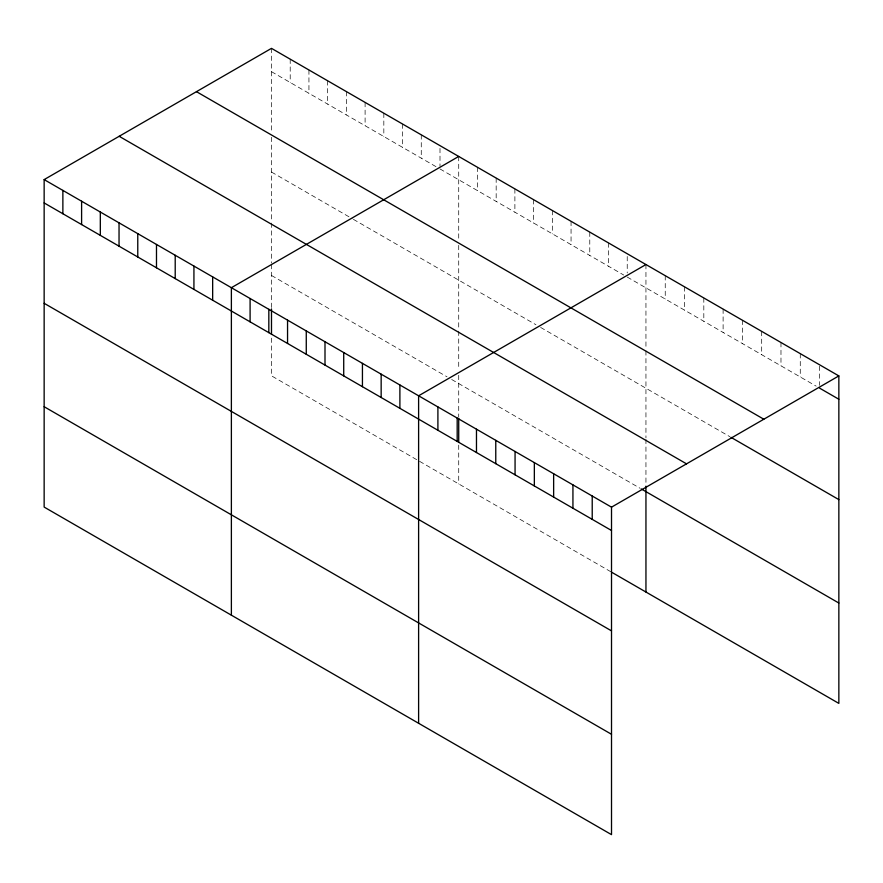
<?xml version="1.0" encoding="UTF-8"?>
<svg xmlns="http://www.w3.org/2000/svg" width="883" height="883" viewBox="0 0 883 883"><rect width="100%" height="100%" fill="white"/><g stroke="black" fill="none" stroke-linecap="round" stroke-linejoin="round"><path stroke-width="0.66" stroke-dasharray="4.42 3.31" d="M271.489 48.355L271.489 131.898M271.489 71.678L437.659 167.615M439.999 168.962L623.718 275.032M627.228 277.063L816.157 386.136M271.489 172.053L352.229 218.664M353.399 219.348L535.948 324.734M540.628 327.438L729.921 436.721M271.489 275.463L447.019 376.798M451.699 379.502L640.098 488.277M610.837 571.754L271.489 375.838L271.489 335.683M819.556 366.147L819.556 385.363M800.274 353.641L800.274 376.975M780.98 342.505L780.98 365.827M761.687 331.368L761.687 354.69M742.393 320.231L742.393 343.553M723.111 309.094L723.111 332.416M703.817 297.957L703.817 321.28M684.524 286.82L684.524 310.143M665.241 275.684L665.241 299.006M645.948 264.547L645.948 348.09M645.948 350.772L645.948 437.88M645.948 439.259L645.948 484.756M627.228 256.478L627.228 272.946M608.497 242.924L608.497 266.258M589.778 232.119L589.778 255.441M571.058 221.302L571.058 244.635M552.328 210.496L552.328 233.829M533.608 199.679L533.608 223.013M514.888 188.874L514.888 212.207M496.169 178.068L496.169 201.39M477.438 167.251L477.438 190.585M458.719 156.446L458.719 239.999M458.719 245.353L458.719 329.789M458.719 331.158L458.719 369.767M458.719 375.286L458.719 417.019M458.719 445.12L458.719 483.928M439.999 148.377L439.999 166.225M421.268 134.823L421.268 158.156M402.549 124.017L402.549 147.351M383.829 113.212L383.829 136.534M365.098 102.395L365.098 125.728M346.379 91.589L346.379 114.922M327.659 80.783L327.659 104.106M308.94 69.967L308.94 93.3M290.209 59.161L290.209 82.494M271.489 137.251L271.489 221.688M271.489 223.068L271.489 263.057M271.489 264.436L271.489 307.582"/><path stroke-width="1.32" d="M44.15 179.602L611.511 507.162L611.511 834.645L44.15 507.085L44.15 179.602L271.489 48.355L838.85 375.915L838.85 703.398L612.007 572.438M458.719 156.446L231.379 287.703L231.379 615.186M645.948 264.547L418.608 395.794L418.608 723.276M611.511 507.162L838.85 375.915M819.556 388.112L838.85 399.248M196.468 91.666L763.828 419.226M731.047 437.372L838.85 499.612M119.172 136.291L686.533 463.851M641.268 488.95L838.85 603.023M44.15 202.935L611.511 530.495M44.15 303.299L611.511 630.87M44.15 406.721L611.511 734.281M645.948 486.136L645.948 592.029M592.217 496.025L592.217 519.359M572.935 484.888L572.935 508.222M553.641 473.752L553.641 497.085M534.347 462.615L534.347 485.948M515.065 451.478L515.065 474.811M495.771 440.341L495.771 463.674M476.478 429.204L476.478 452.538M458.719 418.354L458.719 442.438M457.184 418.067L457.184 441.401M437.902 406.931L437.902 430.264M399.889 384.988L399.889 408.31M381.158 374.171L381.158 397.505M362.438 363.366L362.438 386.699M343.719 352.56L343.719 375.882M324.999 341.743L324.999 365.076M306.269 330.937L306.269 354.271M287.549 320.132L287.549 343.454M271.489 308.918L271.489 334.348M268.829 309.315L268.829 332.648M250.099 298.509L250.099 321.842M212.66 276.887L212.66 300.22M193.929 266.081L193.929 289.414M175.209 255.275L175.209 278.598M156.49 244.459L156.49 267.792M137.77 233.653L137.77 256.986M119.039 222.847L119.039 246.169M100.32 212.03L100.32 235.364M81.6 201.225L81.6 224.558M62.87 190.408L62.87 213.741"/></g></svg>
